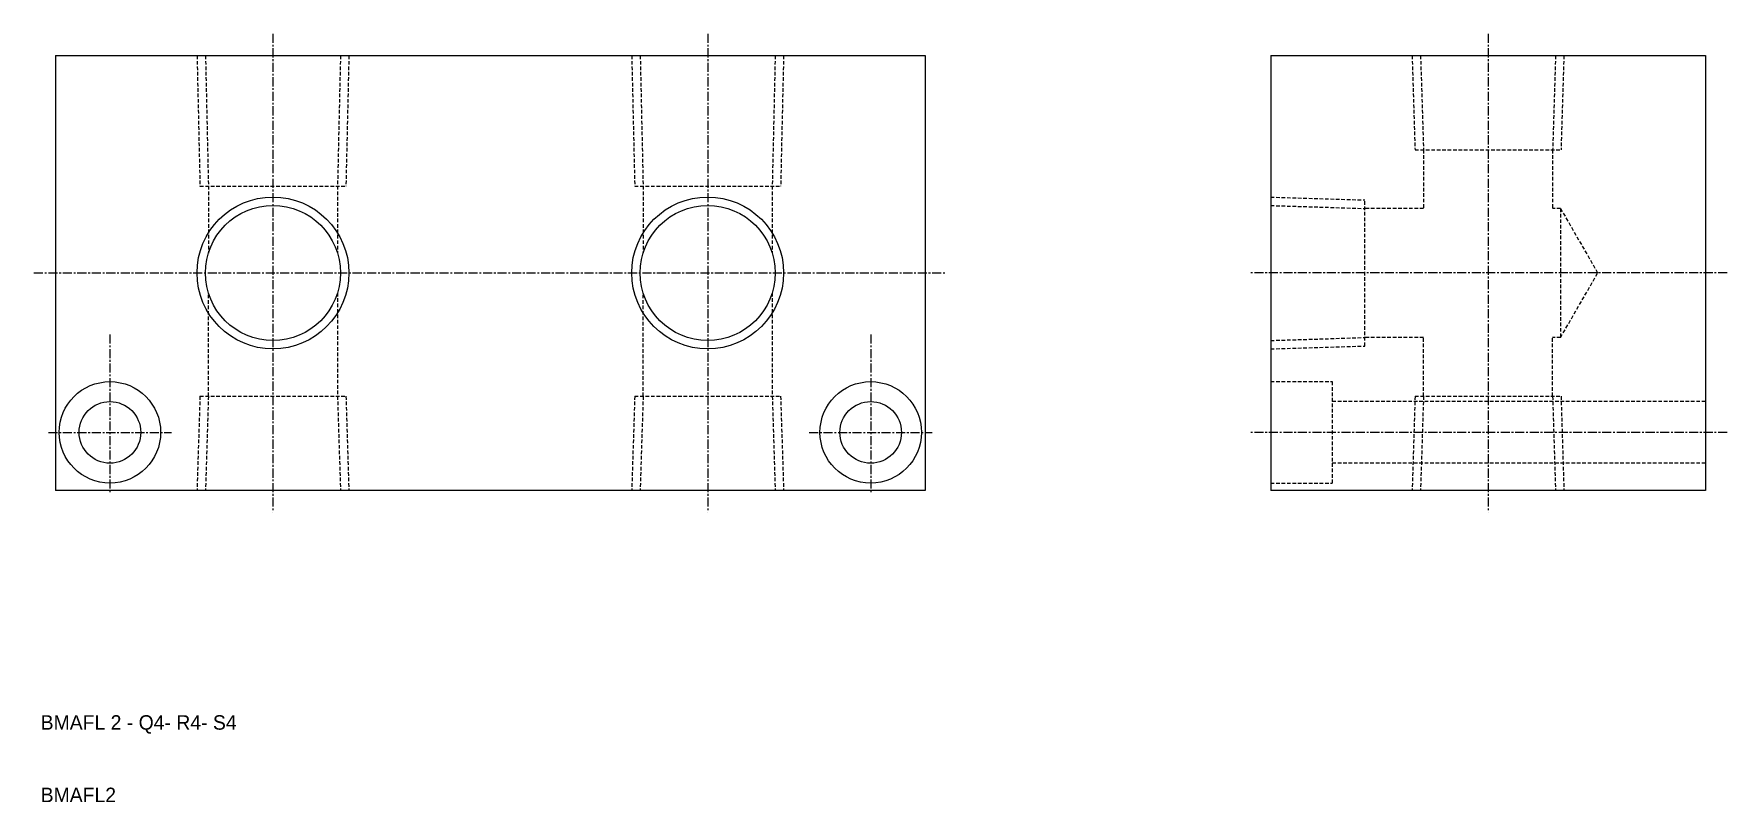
# Model space of a CAD drawing. Extents: x 857 to 1091, y 59 to 165.
import ezdxf

# ---------------------------------------------------------------- set-up
doc = ezdxf.new("R2010")
doc.units = 0
doc.linetypes.add('CENTER', pattern=[2, 1.25, -0.25, 0.25, -0.25])
doc.linetypes.add('DASHED', pattern=[0.75, 0.5, -0.25])
doc.layers.get('0').update_dxf_attribs({"linetype": 'CONTINUOUS'})
doc.layers.add('CENTER', color=1, linetype='CENTER')

msp = doc.modelspace()

# ---------------------------------------------------------------- linework, layer by layer
at = {"color": 7, "linetype": 'CONTINUOUS'}
for p, q in [((860.17, 162.46), (860.17, 102.46)), ((860.17, 162.46), (980.17, 162.46)), ((980.17, 162.46), (980.17, 102.46)), ((1027.88, 162.46), (1027.88, 102.46)), ((1027.88, 162.46), (1087.88, 162.46)), ((1087.88, 162.46), (1087.88, 102.46)), ((980.17, 102.46), (860.17, 102.46)), ((1087.88, 102.46), (1027.88, 102.46))]:
    msp.add_line(p, q, dxfattribs=at)
at = {"color": 3, "linetype": 'DASHED'}
for p, q in [((879.69, 162.46), (880.1, 144.46)), ((880.86, 162.46), (881.26, 144.46)), ((899.49, 162.46), (899.08, 144.46)), ((900.65, 162.46), (900.24, 144.46)), ((939.69, 162.46), (940.1, 144.46)), ((940.86, 162.46), (941.26, 144.46)), ((959.49, 162.46), (959.08, 144.46)), ((960.65, 162.46), (960.24, 144.46)), ((1047.4, 162.46), (1047.8, 149.46)), ((1048.56, 162.46), (1048.97, 149.46)), ((1067.19, 162.46), (1066.79, 149.46)), ((1068.35, 162.46), (1067.95, 149.46)), ((1047.8, 149.46), (1067.95, 149.46)), ((1048.97, 149.46), (1048.97, 141.36)), ((1066.79, 149.46), (1066.79, 141.36)), ((880.1, 144.46), (900.24, 144.46)), ((881.26, 144.46), (881.26, 135.18)), ((899.08, 144.46), (899.08, 135.18)), ((940.1, 144.46), (960.24, 144.46)), ((941.26, 144.46), (941.26, 135.18)), ((959.08, 144.46), (959.08, 135.18)), ((1027.88, 142.93), (1040.88, 142.53)), ((1027.88, 141.77), (1040.88, 141.36)), ((1040.88, 122.38), (1040.88, 142.53)), ((1048.97, 141.36), (1040.88, 141.36)), ((1067.88, 141.36), (1066.79, 141.36)), ((1067.88, 141.36), (1073.02, 132.46)), ((1067.88, 141.36), (1067.88, 123.55)), ((1067.88, 123.55), (1073.02, 132.46)), ((881.26, 115.46), (881.26, 129.73)), ((899.08, 129.73), (899.08, 115.46)), ((941.26, 115.46), (941.26, 129.73)), ((959.08, 129.73), (959.08, 115.46)), ((1027.88, 123.14), (1040.88, 123.55)), ((1027.88, 121.98), (1040.88, 122.38)), ((1048.97, 123.55), (1040.88, 123.55)), ((1048.97, 115.46), (1048.97, 123.55)), ((1066.79, 115.46), (1066.79, 123.55)), ((1067.88, 123.55), (1066.79, 123.55)), ((1027.88, 117.46), (1036.38, 117.46)), ((1036.38, 117.46), (1036.38, 103.46)), ((880.1, 115.46), (879.69, 102.46)), ((880.1, 115.46), (900.24, 115.46)), ((881.26, 115.46), (880.86, 102.46)), ((899.08, 115.46), (899.49, 102.46)), ((900.24, 115.46), (900.65, 102.46)), ((940.1, 115.46), (939.69, 102.46)), ((940.1, 115.46), (960.24, 115.46)), ((941.26, 115.46), (940.86, 102.46)), ((959.08, 115.46), (959.49, 102.46)), ((960.24, 115.46), (960.65, 102.46)), ((1087.88, 114.71), (1036.38, 114.71)), ((1047.8, 115.46), (1047.4, 102.46)), ((1047.8, 115.46), (1067.95, 115.46)), ((1048.97, 115.46), (1048.56, 102.46)), ((1066.79, 115.46), (1067.19, 102.46)), ((1067.95, 115.46), (1068.35, 102.46)), ((1087.88, 106.21), (1036.38, 106.21)), ((1027.88, 103.46), (1036.38, 103.46))]:
    msp.add_line(p, q, dxfattribs=at)
at = {"color": 3, "linetype": 'CONTINUOUS'}
for centre in [(890.17, 132.46), (950.17, 132.46)]:
    msp.add_circle(centre, 10.48, dxfattribs=at)
at = {"color": 7, "linetype": 'CONTINUOUS'}
for centre, radius in [((890.17, 132.46), 9.32), ((950.17, 132.46), 9.32), ((867.67, 110.46), 7), ((972.67, 110.46), 7), ((867.67, 110.46), 4.25), ((972.67, 110.46), 4.25)]:
    msp.add_circle(centre, radius, dxfattribs=at)
at = {"layer": 'CENTER', "color": 1, "linetype": 'CENTER'}
for p, q in [((890.17, 165.46), (890.17, 99.46)), ((950.17, 165.46), (950.17, 99.46)), ((950.17, 165.46), (950.17, 99.46)), ((1057.88, 165.46), (1057.88, 99.46)), ((857.17, 132.46), (983.17, 132.46)), ((1090.88, 132.46), (1024.88, 132.46)), ((867.67, 123.96), (867.67, 101.96)), ((972.67, 123.96), (972.67, 101.96)), ((859.17, 110.46), (876.17, 110.46)), ((964.17, 110.46), (981.17, 110.46)), ((1090.88, 110.46), (1024.88, 110.46))]:
    msp.add_line(p, q, dxfattribs=at)

# ---------------------------------------------------------------- texts
at = {"color": 7, "linetype": 'CONTINUOUS'}
for s, p in [('BMAFL 2 - Q4- R4- S4', (858.11, 69.43)), ('BMAFL2', (858.11, 59.43))]:
    msp.add_text(s, height=2, dxfattribs=at).set_placement(p)

doc.saveas('drawing.dxf')
